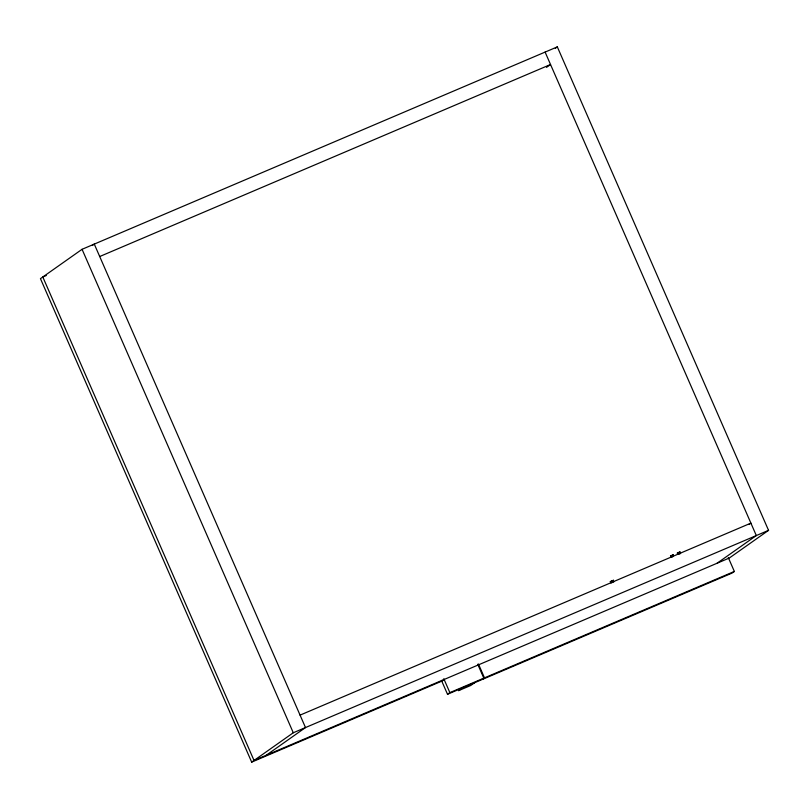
<?xml version="1.0" encoding="UTF-8"?>
<svg xmlns="http://www.w3.org/2000/svg" width="809" height="809" viewBox="0 0 809 809"><rect width="100%" height="100%" fill="white"/><g stroke="black" fill="none" stroke-linecap="round" stroke-linejoin="round"><path stroke-width="1.21" d="M614.061 581.691L610.977 583.046M46.285 275.505L42.806 276.991L254.026 760.45L729.293 558.038L768.55 530.35L557.33 46.882L82.063 249.303L40.45 278.65L251.67 762.118L441.775 681.148L444.131 679.489M92.266 245.511L94.279 244.096L305.499 727.564L266.252 755.252M555.318 48.307L557.33 46.882M546.51 67.359L550.535 64.518L99.709 256.524M251.67 762.118L293.283 732.762L768.55 530.35M441.451 680.399L447.508 694.274L449.865 692.615L483.812 678.154L477.755 664.28M462.445 687.913L458.521 690.684L470.747 685.476L474.671 682.705M483.812 678.154L481.456 679.813L447.508 694.274M734.35 571.447L484.49 677.861L482.144 679.52L731.993 573.116L734.35 571.447L728.292 557.583M748.881 524.545L750.894 523.13L300.068 715.126M717.077 563.246L756.324 535.558L545.104 52.089M671.096 557.401L673.351 556.38M680.015 553.659L680.602 553.356L678.336 554.387M478.432 663.987L484.49 677.861M443.807 678.741L449.865 692.615M82.063 249.303L293.283 732.762M613.465 580.286L610.289 581.661L613.465 580.286M670.489 556.026L673.23 554.843L670.489 556.026M677.275 553.134L680.015 551.95L677.275 553.134"/></g></svg>
